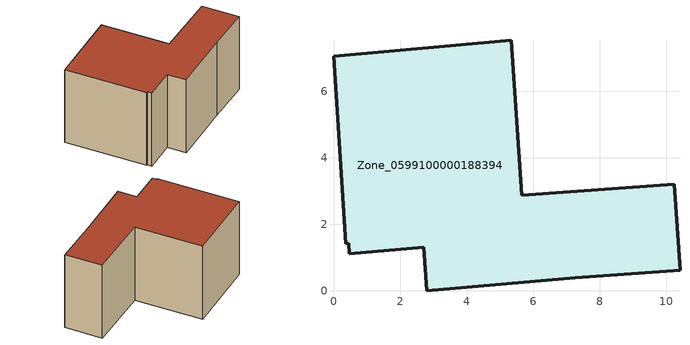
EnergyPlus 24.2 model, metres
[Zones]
Zone_0599100000188394
 floor ground (C_G): 7.26,0.39 2.81,0 2.71,1.3 0.47,1.12 0.46,1.43 0.37,1.42 0,7.05 5.35,7.53 5.65,2.87 10.24,3.2 10.41,0.62 z0.34
 wall outside (C_F): 0,7.05 0.37,1.42 0.46,1.43 0.47,1.12 2.71,1.3 2.81,0 7.26,0.39 10.41,0.62 10.24,3.2 5.65,2.87 5.35,7.53 0,7.05 z0.34:5.81
 roof outside (C_R): 0.46,1.43 0.47,1.12 2.71,1.3 2.81,0 7.26,0.39 10.41,0.62 10.24,3.2 5.65,2.87 5.35,7.53 0,7.05 0.37,1.42 z5.81
[BUILDING]
Pand.0599100000188394: North Axis=0; Terrain=City; Loads Convergence Tolerance Value=0.04; Temperature Convergence Tolerance Value=0.4; Solar Distribution=FullExterior; Maximum Number of Warmup Days=25; Minimum Number of Warmup Days=1
[Site:Location]
Rotterdam.The.Hague.AP_ZH_NLD Design_Conditions: Latitude=51.96; Longitude=4.45; Time Zone=1; Elevation=-4.5
[SITE:GROUNDTEMPERATURE:BUILDINGSURFACE]
18, 18, 18, 18, 18, 18, 18, 18, 18, 18, 18, 18
[MATERIAL] Thermal Absorptance=0.9; Solar Absorptance=0.7; Visible Absorptance=0.7
Name | Roughness | Thickness | Conductivity | Density | Specific Heat
G.TC.1946 | MediumSmooth | 0.15 | 1 | 540 | 1210
F.TC.1946 | Rough | 0.3 | 0.857143 | 1920 | 840
R.TC.1946 | MediumRough | 0.2 | 0.909091 | 1500 | 1000
[CONSTRUCTION]
C_G: G.TC.1946
C_F: F.TC.1946
C_R: R.TC.1946
[ZONE]
Zone_0599100000188394: Type=1; Multiplier=1; Ceiling Height=Autocalculate; Volume=Autocalculate; Floor Area=autocalculate; Part of Total Floor Area=Yes
[ZONEINFILTRATION:DESIGNFLOWRATE]
Infil_Zone_0599100000188394: Zone or ZoneList or Space or SpaceList=Zone_0599100000188394; Schedule=AlwaysOn; Design Flow Rate Calculation Method=Flow/Area; Flow Rate per Floor Area=0.003; Constant Term Coefficient=1; Temperature Term Coefficient=0; Velocity Term Coefficient=0; Velocity Squared Term Coefficient=0
[HVACTEMPLATE:ZONE:IDEALLOADSAIRSYSTEM]
Zone_0599100000188394: Maximum Heating Supply Air Temperature=50; Minimum Cooling Supply Air Temperature=13; Maximum Heating Supply Air Humidity Ratio=0.0156; Minimum Cooling Supply Air Humidity Ratio=0.0077; Heating Limit=NoLimit; Cooling Limit=NoLimit; Dehumidification Control Type=ConstantSensibleHeatRatio; Cooling Sensible Heat Ratio=0.7; Dehumidification Setpoint=60; Humidification Control Type=None; Humidification Setpoint=30; Outdoor Air Method=None; Outdoor Air Flow Rate per Person=0.00944; Outdoor Air Flow Rate per Zone Floor Area=0; Outdoor Air Flow Rate per Zone=0; Demand Controlled Ventilation Type=None; Outdoor Air Economizer Type=NoEconomizer; Heat Recovery Type=None; Sensible Heat Recovery Effectiveness=0.7; Latent Heat Recovery Effectiveness=0.65
[ZONECONTROL:THERMOSTAT]
ThermostatControl_Zone_0599100000188394: Zone or ZoneList=Zone_0599100000188394; Control Type Schedule=DualSetpointControlType; Control 1=Thermostat_Zone_0599100000188394; Temperature Difference Between Cutout And Setpoint=0
[THERMOSTATSETPOINT:DUALSETPOINT]
Thermostat_Zone_0599100000188394: Heating Setpoint Temperature Schedule=HeatingSetpoint_Zone_0599100000188394; Cooling Setpoint Temperature Schedule=CoolingSetpoint_Zone_0599100000188394
[SCHEDULE:COMPACT]
HeatingSetpoint_Zone_0599100000188394: Through: 12/31, For: AllDays, Until: 24:00, 21
CoolingSetpoint_Zone_0599100000188394: Through: 12/31, For: AllDays, Until: 24:00, 24
DualSetpointControlType: Through: 12/31, For: AllDays, Until: 24:00, 4
AlwaysOn: Through: 12/31, For: AllDays, Until: 24:00, 1
